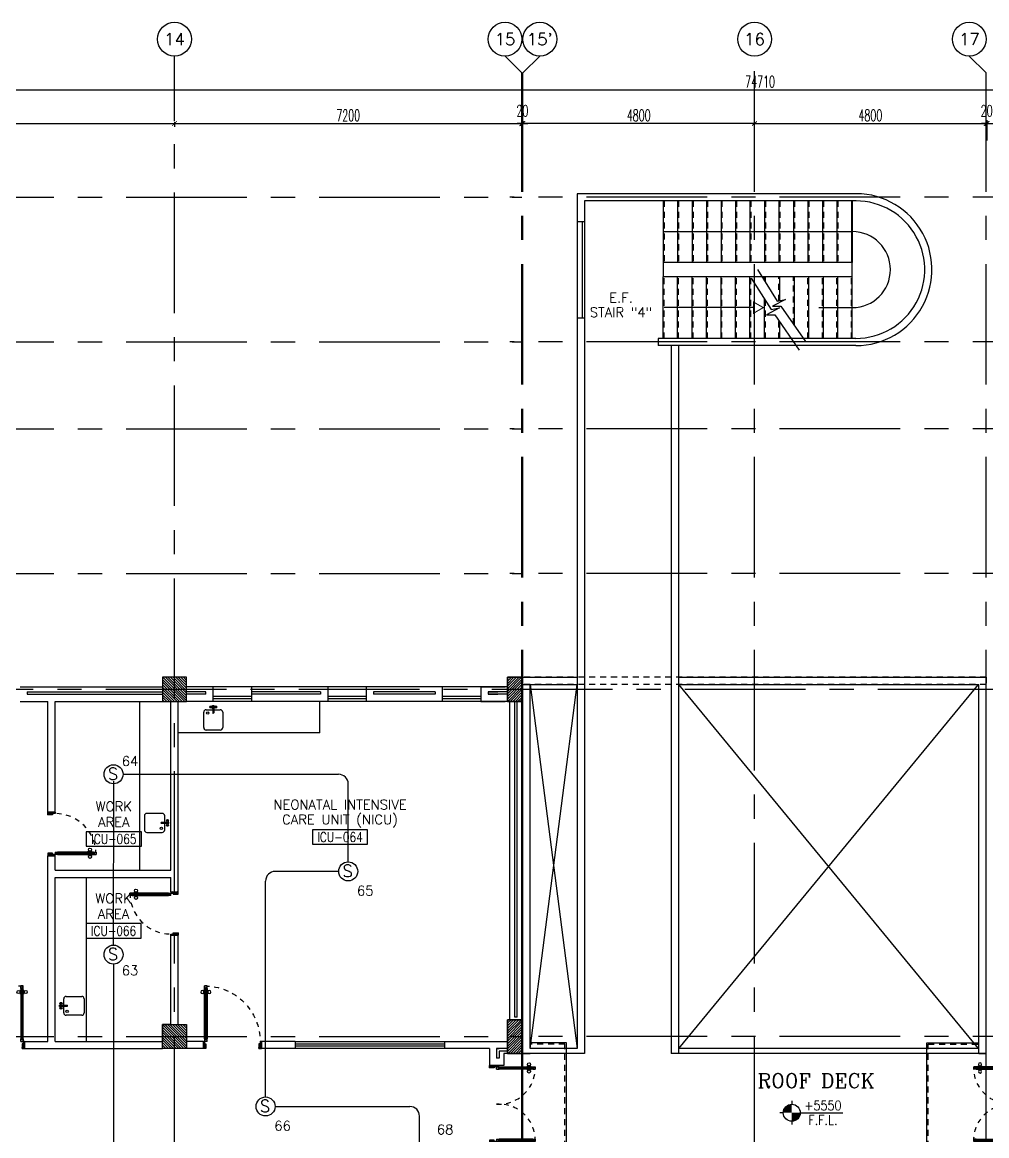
# Model space of a CAD drawing. Extents: x 0 to 93.9, y -1.5 to 78.
# Drawn here: x 30.99 to 50.97, y 54.96 to 78.05 of the extents above; entities that cross this region are included whole.
import ezdxf
from ezdxf.enums import TextEntityAlignment as Align

# ---------------------------------------------------------------- set-up
doc = ezdxf.new("R2010")
doc.units = 0
doc.header["$MEASUREMENT"] = 0
doc.header["$PDMODE"] = 34
for name, pattern in [('CENTERX2', [4, 2.5, -0.5, 0.5, -0.5]), ('HIDDEN', [0.375, 0.25, -0.125]), ('HIDDEN2', [0.1875, 0.125, -0.0625])]:
    doc.linetypes.add(name, pattern=pattern)
doc.layers.get('0').update_dxf_attribs({"color": 11, "linetype": 'CONTINUOUS'})
doc.layers.get('DEFPOINTS').update_dxf_attribs({"color": 11, "linetype": 'CONTINUOUS'})
for name, color, linetype in [('AX-CR', 11, 'CONTINUOUS'), ('AX-DIM', 11, 'CONTINUOUS'), ('AX-TXT', 11, 'CONTINUOUS'), ('AXES', 11, 'CENTERX2'), ('COL', 11, 'CONTINUOUS'), ('DOOR', 11, 'CONTINUOUS'), ('E-FIRE', 4, 'CONTINUOUS'), ('E-WIRE', 4, 'CONTINUOUS'), ('HAT', 11, 'CONTINUOUS'), ('INSUL', 11, 'CONTINUOUS'), ('LEV-PL', 11, 'CONTINUOUS'), ('NON-MEDICAL', 11, 'CONTINUOUS'), ('RM-BOX', 11, 'CONTINUOUS'), ('RM-NAME', 11, 'CONTINUOUS'), ('RM-NO', 11, 'CONTINUOUS'), ('ROOF', 11, 'CONTINUOUS'), ('SHAFT', 11, 'CONTINUOUS'), ('STR', 11, 'CONTINUOUS'), ('WALL', 11, 'CONTINUOUS'), ('WIN', 11, 'CONTINUOUS')]:
    doc.layers.add(name, color=color, linetype=linetype)
doc.styles.add('ROMANC', font='romanc', dxfattribs={"height": 0.1})
doc.styles.add('ROMANS', font='ROMANS.shx', dxfattribs={"width": 0.6})
doc.styles.add('S', font='ROMANS.SHX')
doc.dimstyles.new('STANDARD in', dxfattribs={"dimtxt": 0.24, "dimasz": 0.1, "dimexe": 0.07, "dimexo": 0.05, "dimgap": 0.05, "dimtad": 1, "dimdec": 0, "dimlfac": 1000, "dimzin": 0, "dimdsep": 46, "dimtxsty": 'ROMANS', "dimblk": 'ARCHTICK', "dimcen": 0.05, "dimdle": 0.05, "dimclrd": 7, "dimclre": 7, "dimclrt": 2, "dimadec": 0, "dimazin": 0, "dimtfac": 1, "dimtdec": 0, "dimtmove": 2, "dimatfit": 3, "dimldrblk": 'ARCHTICK', "dimfxl": 0, "dimtolj": 1, "dimtzin": 0, "dimarcsym": 0})

# ---------------------------------------------------------------- blocks, each defined once
blk = doc.blocks.new('*X14')
at = {"color": 0}
for p, q in [((80579, 169940), (81029, 170390)), ((80579, 169993), (80976, 170390)), ((80579, 170046), (80923, 170390)), ((80579, 170099), (80870, 170390)), ((80579, 170152), (80817, 170390)), ((80579, 170205), (80764, 170390)), ((80579, 170258), (80711, 170390)), ((80579, 170311), (80658, 170390)), ((80579, 170364), (80605, 170390)), ((80582, 169890), (81079, 170387)), ((80635, 169890), (81079, 170334)), ((80688, 169890), (81079, 170281)), ((80741, 169890), (81079, 170228)), ((80794, 169890), (81079, 170175)), ((80847, 169890), (81079, 170122)), ((80900, 169890), (81079, 170069)), ((80953, 169890), (81079, 170016)), ((81006, 169890), (81079, 169963)), ((81059, 169890), (81079, 169910))]:
    blk.add_line(p, q, dxfattribs=at)
blk = doc.blocks.new('*X13')
at = {"color": 0}
for p, q in [((80579, 177099), (81070, 177590)), ((80579, 177152), (81017, 177590)), ((80579, 177205), (80964, 177590)), ((80579, 177258), (80911, 177590)), ((80579, 177311), (80858, 177590)), ((80579, 177364), (80804, 177590)), ((80579, 177417), (80751, 177590)), ((80579, 177471), (80698, 177590)), ((80579, 177524), (80645, 177590)), ((80579, 177577), (80592, 177590)), ((80623, 177090), (81079, 177546)), ((80676, 177090), (81079, 177493)), ((80729, 177090), (81079, 177440)), ((80782, 177090), (81079, 177387)), ((80835, 177090), (81079, 177334)), ((80888, 177090), (81079, 177281)), ((80941, 177090), (81079, 177228)), ((80994, 177090), (81079, 177175)), ((81047, 177090), (81079, 177122))]:
    blk.add_line(p, q, dxfattribs=at)
blk = doc.blocks.new('COL50')
at = {"layer": 'COL'}
blk.add_lwpolyline([(-250, 250), (-250, -250), (250, -250), (250, 250)], close=True, dxfattribs=at)
blk = doc.blocks.new('AXU')
at = {"layer": 'AX-CR'}
blk.add_circle((0, 350), 350, dxfattribs=at)
at = {"layer": 'AX-TXT', "style": 'ROMANS'}
blk.add_attdef('AX', text='', height=250, dxfattribs=at).set_placement((0, 350), align=Align.MIDDLE)
blk = doc.blocks.new('RM1')
at = {"layer": 'RM-BOX'}
blk.add_lwpolyline([(570, -200), (-570, -200), (-570, -500), (570, -500)], close=True, dxfattribs=at)
at = {"layer": 'RM-NAME', "style": 'ROMANS'}
for tag, p in [('ROOMNAME1', (0, 324)), ('ROOMNAME2', (0, 0))]:
    blk.add_attdef(tag, text='', height=200, dxfattribs=at).set_placement(p, align=Align.MIDDLE)
at = {"layer": 'RM-NO', "style": 'ROMANS', "width": 0.8}
blk.add_attdef('ROOMNO', text='', height=200, dxfattribs=at).set_placement((0, -350), align=Align.MIDDLE)
blk = doc.blocks.new('_ARCHTICK')
at = {"color": 0, "linetype": 'ByBlock', "const_width": 0.15}
blk.add_lwpolyline([(-0.5, -0.5), (0.5, 0.5)], dxfattribs=at)
blk = doc.blocks.new('*D166')
at = {"layer": 'AX-DIM', "color": 7, "lineweight": -2, "ltscale": 0.3}
for p, q in [((26.892, 75.948), (34.192, 75.948)), ((26.942, 75.998), (26.942, 76.018)), ((34.142, 75.998), (34.142, 76.018))]:
    blk.add_line(p, q, dxfattribs=at)
at = {"layer": 'DEFPOINTS', "color": 0, "ltscale": 0.3}
for p in [(26.942, 75.948), (34.142, 75.948), (34.142, 75.948)]:
    blk.add_point(p, dxfattribs=at)
at = {"layer": 'AX-DIM', "color": 7, "lineweight": -2, "ltscale": 0.3, "xscale": 0.1, "yscale": 0.1, "zscale": 0.1, "rotation": 180}
blk.add_blockref('_ARCHTICK', (26.942, 75.948), dxfattribs=at)
at = {"layer": 'AX-DIM', "color": 7, "lineweight": -2, "ltscale": 0.3, "xscale": 0.1, "yscale": 0.1, "zscale": 0.1}
blk.add_blockref('_ARCHTICK', (34.142, 75.948), dxfattribs=at)
at = {"layer": 'AX-DIM', "color": 2, "ltscale": 0.3, "insert": (30.542, 76.118), "char_height": 0.24, "attachment_point": 5, "style": 'ROMANS'}
blk.add_mtext('\\A1;7200', dxfattribs=at)
blk = doc.blocks.new('*D165')
at = {"layer": 'AX-DIM', "color": 7, "lineweight": -2, "ltscale": 0.3}
for p, q in [((34.092, 75.948), (41.392, 75.948)), ((34.142, 75.974), (34.142, 75.878)), ((41.342, 75.974), (41.342, 75.878))]:
    blk.add_line(p, q, dxfattribs=at)
at = {"layer": 'DEFPOINTS', "color": 0, "ltscale": 0.3}
for p in [(34.142, 76.024), (41.342, 76.024), (41.342, 75.948)]:
    blk.add_point(p, dxfattribs=at)
at = {"layer": 'AX-DIM', "color": 7, "lineweight": -2, "ltscale": 0.3, "xscale": 0.1, "yscale": 0.1, "zscale": 0.1, "rotation": 180}
blk.add_blockref('_ARCHTICK', (34.142, 75.948), dxfattribs=at)
at = {"layer": 'AX-DIM', "color": 7, "lineweight": -2, "ltscale": 0.3, "xscale": 0.1, "yscale": 0.1, "zscale": 0.1}
blk.add_blockref('_ARCHTICK', (41.342, 75.948), dxfattribs=at)
at = {"layer": 'AX-DIM', "color": 2, "ltscale": 0.3, "insert": (37.742, 76.118), "char_height": 0.24, "attachment_point": 5, "style": 'ROMANS'}
blk.add_mtext('\\A1;7200', dxfattribs=at)
blk = doc.blocks.new('*D105')
at = {"layer": 'AX-DIM', "color": 7, "lineweight": -2, "ltscale": 0.3}
for p, q in [((8.872, 76.648), (83.682, 76.648)), ((8.922, 72.042), (8.922, 76.718)), ((83.632, 64.52), (83.632, 76.718))]:
    blk.add_line(p, q, dxfattribs=at)
at = {"layer": 'DEFPOINTS', "color": 0, "ltscale": 0.3}
for p in [(83.632, 76.648), (8.922, 71.992), (83.632, 64.47)]:
    blk.add_point(p, dxfattribs=at)
at = {"layer": 'AX-DIM', "color": 7, "lineweight": -2, "ltscale": 0.3, "xscale": 0.1, "yscale": 0.1, "zscale": 0.1, "rotation": 180}
blk.add_blockref('_ARCHTICK', (8.922, 76.648), dxfattribs=at)
at = {"layer": 'AX-DIM', "color": 7, "lineweight": -2, "ltscale": 0.3, "xscale": 0.1, "yscale": 0.1, "zscale": 0.1}
blk.add_blockref('_ARCHTICK', (83.632, 76.648), dxfattribs=at)
at = {"layer": 'AX-DIM', "color": 2, "ltscale": 0.3, "insert": (46.277, 76.818), "char_height": 0.24, "attachment_point": 5, "style": 'ROMANS'}
blk.add_mtext('\\A1;74710', dxfattribs=at)
blk = doc.blocks.new('LEV1')
at = {"layer": 'LEV-PL'}
for p, q in [((0, 245), (0, 175)), ((-175, 0), (-245, 0)), ((175, 0), (1061, 0)), ((0, -175), (0, -245))]:
    blk.add_line(p, q, dxfattribs=at)
at = {"layer": 'LEV-PL', "const_width": 175}
for points in [[(-88, 0, -0.414214), (0, 88, -1)], [(88, 0, -0.414214), (0, -88, -1)]]:
    blk.add_lwpolyline(points, format="xyb", dxfattribs=at)
at = {"layer": 'LEV-PL'}
blk.add_circle((0, 0), 175, dxfattribs=at)
at = {"layer": 'LEV-PL', "color": 4, "style": 'S', "width": 0.85}
for tag, p in [('+0000', (646, 50)), ('F.F.L.', (646, -250))]:
    blk.add_attdef(tag, text='', height=200, dxfattribs=at).set_placement(p, align=Align.CENTER)
blk = doc.blocks.new('*D142')
at = {"layer": 'AX-DIM', "color": 7, "lineweight": -2, "ltscale": 0.3}
for p, q in [((50.932, 75.948), (58.232, 75.948)), ((50.982, 75.598), (50.982, 76.018)), ((58.182, 75.598), (58.182, 76.018))]:
    blk.add_line(p, q, dxfattribs=at)
at = {"layer": 'DEFPOINTS', "color": 0, "ltscale": 0.3}
for p in [(58.182, 75.948), (50.982, 75.548), (58.182, 75.548)]:
    blk.add_point(p, dxfattribs=at)
at = {"layer": 'AX-DIM', "color": 7, "lineweight": -2, "ltscale": 0.3, "xscale": 0.1, "yscale": 0.1, "zscale": 0.1, "rotation": 180}
blk.add_blockref('_ARCHTICK', (50.982, 75.948), dxfattribs=at)
at = {"layer": 'AX-DIM', "color": 7, "lineweight": -2, "ltscale": 0.3, "xscale": 0.1, "yscale": 0.1, "zscale": 0.1}
blk.add_blockref('_ARCHTICK', (58.182, 75.948), dxfattribs=at)
at = {"layer": 'AX-DIM', "color": 2, "ltscale": 0.3, "insert": (54.582, 76.118), "char_height": 0.24, "attachment_point": 5, "style": 'ROMANS'}
blk.add_mtext('\\A1;7200', dxfattribs=at)
blk = doc.blocks.new('*D141')
at = {"layer": 'AX-DIM', "color": 7, "lineweight": -2, "ltscale": 0.3}
for p, q in [((46.112, 75.948), (51.012, 75.948)), ((46.162, 75.598), (46.162, 76.018)), ((50.962, 75.598), (50.962, 76.018))]:
    blk.add_line(p, q, dxfattribs=at)
at = {"layer": 'DEFPOINTS', "color": 0, "ltscale": 0.3}
for p in [(50.962, 75.948), (46.162, 75.548), (50.962, 75.548)]:
    blk.add_point(p, dxfattribs=at)
at = {"layer": 'AX-DIM', "color": 7, "lineweight": -2, "ltscale": 0.3, "xscale": 0.1, "yscale": 0.1, "zscale": 0.1, "rotation": 180}
blk.add_blockref('_ARCHTICK', (46.162, 75.948), dxfattribs=at)
at = {"layer": 'AX-DIM', "color": 7, "lineweight": -2, "ltscale": 0.3, "xscale": 0.1, "yscale": 0.1, "zscale": 0.1}
blk.add_blockref('_ARCHTICK', (50.962, 75.948), dxfattribs=at)
at = {"layer": 'AX-DIM', "color": 2, "ltscale": 0.3, "insert": (48.562, 76.118), "char_height": 0.24, "attachment_point": 5, "style": 'ROMANS'}
blk.add_mtext('\\A1;4800', dxfattribs=at)
blk = doc.blocks.new('*D140')
at = {"layer": 'AX-DIM', "color": 7, "lineweight": -2, "ltscale": 0.3}
for p, q in [((50.962, 75.948), (50.862, 75.948)), ((50.962, 75.598), (50.962, 76.018)), ((50.962, 75.948), (50.982, 75.948)), ((50.982, 75.598), (50.982, 76.018)), ((50.982, 75.948), (51.082, 75.948))]:
    blk.add_line(p, q, dxfattribs=at)
at = {"layer": 'DEFPOINTS', "color": 0, "ltscale": 0.3}
for p in [(50.982, 75.948), (50.962, 75.548), (50.982, 75.548)]:
    blk.add_point(p, dxfattribs=at)
at = {"layer": 'AX-DIM', "color": 7, "lineweight": -2, "ltscale": 0.3, "xscale": 0.1, "yscale": 0.1, "zscale": 0.1}
blk.add_blockref('_ARCHTICK', (50.962, 75.948), dxfattribs=at)
at = {"layer": 'AX-DIM', "color": 7, "lineweight": -2, "ltscale": 0.3, "xscale": 0.1, "yscale": 0.1, "zscale": 0.1, "rotation": 180}
blk.add_blockref('_ARCHTICK', (50.982, 75.948), dxfattribs=at)
at = {"layer": 'AX-DIM', "color": 2, "ltscale": 0.3, "insert": (50.972, 76.213), "char_height": 0.24, "attachment_point": 5, "style": 'ROMANS'}
blk.add_mtext('\\A1;20', dxfattribs=at)
blk = doc.blocks.new('DOOR90')
at = {"layer": 'DOOR', "color": 0, "linetype": 'ByBlock'}
for p, q in [((-150, 0), (-150, -25)), ((-150, 0), (0, 0)), ((0, -50), (0, 0)), ((-1000, -25), (-1000, -75)), ((-1000, -75), (-1000, -25)), ((-950, -25), (-1000, -25)), ((-950, -75), (-1000, -75)), ((-970, -42), (-970, -58)), ((-950, -42), (-970, -42)), ((-950, -58), (-970, -58)), ((-950, -25), (-950, -42)), ((-950, -58), (-950, -75)), ((-918, -25), (-918, -18)), ((-828, -18), (-918, -18)), ((-918, -75), (-918, -82)), ((-828, -82), (-918, -82)), ((-905, -18), (-905, -9)), ((-905, -9), (-840, -9)), ((-905, -18), (-840, -18)), ((-905, -82), (-905, -91)), ((-905, -82), (-840, -82)), ((-905, -91), (-840, -91)), ((-840, -18), (-840, -9)), ((-840, -82), (-840, -91)), ((-828, -25), (-828, -18)), ((-828, -75), (-828, -82)), ((-200, -42), (-200, -25)), ((-200, -25), (-150, -25)), ((-180, -42), (-200, -42)), ((-200, -75), (-200, -58)), ((-200, -58), (-180, -58)), ((-150, -75), (-200, -75)), ((-180, -58), (-180, -42)), ((-150, -75), (-150, -25)), ((-150, -25), (-100, -25)), ((-100, -25), (-100, -50)), ((-100, -50), (0, -50)), ((-150, -900), (-150, -875)), ((-150, -875), (-100, -875)), ((0, -900), (-150, -900)), ((-150, -900), (0, -900)), ((-100, -850), (0, -850)), ((-100, -875), (-100, -850)), ((0, -850), (0, -900))]:
    blk.add_line(p, q, dxfattribs=at)
at = {"layer": 'DOOR', "color": 9, "linetype": 'ByBlock'}
for p, q in [((0, -50), (-114, 0)), ((0, -50), (-40, 0)), ((0, -50), (-100, -37)), ((0, -850), (-114, -900)), ((0, -850), (-100, -863)), ((0, -850), (-40, -900))]:
    blk.add_line(p, q, dxfattribs=at)
at = {"layer": 'DOOR', "linetype": 'ByBlock'}
for p, q in [((-200, -25), (-950, -25)), ((-200, -42), (-950, -42)), ((-200, -58), (-950, -58)), ((-950, -75), (-200, -75))]:
    blk.add_line(p, q, dxfattribs=at)
at = {"layer": 'DOOR', "color": 0, "linetype": 'ByBlock'}
for centre in [(-873, 24), (-873, -124)]:
    blk.add_circle(centre, 32.4, dxfattribs=at)
at = {"layer": 'DOOR', "color": 9, "linetype": 'ByBlock'}
for centre, radius, start, end in [((0, -50), 154, 161.1053, 166.2858), ((0, -50), 134, 158.1598, 169.28), ((0, -50), 94.4, 148.0182, 180), ((0, -50), 74.4, 137.7764, 180), ((0, -50), 114, 154.0838, 167.3774), ((0, -50), 54.4, 113.2074, 180), ((0, -50), 34.4, 90, 180), ((0, -50), 14.4, 90, 180), ((0, -850), 154, 193.7142, 198.8947), ((0, -850), 134, 190.72, 201.8402), ((0, -850), 94.4, 180, 211.9818), ((0, -850), 74.4, 180, 222.2236), ((0, -850), 54.4, 180, 246.7926), ((0, -850), 34.4, 180, 270), ((0, -850), 14.4, 180, 270)]:
    blk.add_arc(centre, radius, start, end, dxfattribs=at)
at = {"layer": 'DOOR', "linetype": 'HIDDEN', "ltscale": 0.5}
blk.add_arc((-150, -25), 850, 180, 270, dxfattribs=at)
blk = doc.blocks.new('*D128')
at = {"layer": 'AX-DIM', "color": 7, "lineweight": -2, "ltscale": 0.3}
for p, q in [((46.212, 75.948), (41.312, 75.948)), ((41.362, 75.598), (41.362, 76.018)), ((46.162, 75.598), (46.162, 76.018))]:
    blk.add_line(p, q, dxfattribs=at)
at = {"layer": 'DEFPOINTS', "color": 0, "ltscale": 0.3}
for p in [(41.362, 75.948), (41.362, 75.548), (46.162, 75.548)]:
    blk.add_point(p, dxfattribs=at)
at = {"layer": 'AX-DIM', "color": 7, "lineweight": -2, "ltscale": 0.3, "xscale": 0.1, "yscale": 0.1, "zscale": 0.1, "rotation": 180}
blk.add_blockref('_ARCHTICK', (41.362, 75.948), dxfattribs=at)
at = {"layer": 'AX-DIM', "color": 7, "lineweight": -2, "ltscale": 0.3, "xscale": 0.1, "yscale": 0.1, "zscale": 0.1}
blk.add_blockref('_ARCHTICK', (46.162, 75.948), dxfattribs=at)
at = {"layer": 'AX-DIM', "color": 2, "ltscale": 0.3, "insert": (43.762, 76.118), "char_height": 0.24, "attachment_point": 5, "style": 'ROMANS'}
blk.add_mtext('\\A1;4800', dxfattribs=at)
blk = doc.blocks.new('*D127')
at = {"layer": 'AX-DIM', "color": 7, "lineweight": -2, "ltscale": 0.3}
for p, q in [((41.342, 75.948), (41.242, 75.948)), ((41.342, 75.92), (41.342, 76.018)), ((41.342, 75.948), (41.362, 75.948)), ((41.362, 75.92), (41.362, 76.018)), ((41.362, 75.948), (41.462, 75.948))]:
    blk.add_line(p, q, dxfattribs=at)
at = {"layer": 'DEFPOINTS', "color": 0, "ltscale": 0.3}
for p in [(41.362, 75.948), (41.342, 75.87), (41.362, 75.87)]:
    blk.add_point(p, dxfattribs=at)
at = {"layer": 'AX-DIM', "color": 7, "lineweight": -2, "ltscale": 0.3, "xscale": 0.1, "yscale": 0.1, "zscale": 0.1}
blk.add_blockref('_ARCHTICK', (41.342, 75.948), dxfattribs=at)
at = {"layer": 'AX-DIM', "color": 7, "lineweight": -2, "ltscale": 0.3, "xscale": 0.1, "yscale": 0.1, "zscale": 0.1, "rotation": 180}
blk.add_blockref('_ARCHTICK', (41.362, 75.948), dxfattribs=at)
at = {"layer": 'AX-DIM', "color": 2, "ltscale": 0.3, "insert": (41.352, 76.213), "char_height": 0.24, "attachment_point": 5, "style": 'ROMANS'}
blk.add_mtext('\\A1;20', dxfattribs=at)
blk = doc.blocks.new('C11')
at = {"layer": 'HAT'}
h = blk.add_hatch(dxfattribs=at)
h.set_pattern_fill('ANSI31', color=256, scale=300, style=0)
h.set_pattern_definition([(45, (-248556.182, -75061.005), (-26.5165043, 26.5165043), [])])
h.paths.add_polyline_path([(300, 700), (0, 700), (0, 350), (300, 350)])
h.paths.add_polyline_path([(300, 350), (0, 350), (0, 0), (300, 0)])
at = {"layer": 'COL'}
blk.add_lwpolyline([(300, 700), (300, 0), (0, 0), (0, 700)], close=True, dxfattribs=at)
blk = doc.blocks.new('C-300')
at = {"layer": 'HAT', "linetype": 'ByBlock', "ltscale": 0.3}
h = blk.add_hatch(dxfattribs=at)
h.set_pattern_fill('ANSI31', color=8, scale=300, style=0)
h.set_pattern_definition([(45, (-258496.182, -82361.005), (-26.5165043, 26.5165043), [])])
h.paths.add_polyline_path([(300, 500), (0, 500), (0, 250), (300, 250)])
h.paths.add_polyline_path([(300, 250), (0, 250), (0, 0), (300, 0)])
at = {"layer": 'COL'}
blk.add_lwpolyline([(0, 500), (300, 500), (300, 0), (0, 0)], close=True, dxfattribs=at)
blk = doc.blocks.new('A$C1DFA4FE8')
at = {"layer": 'DOOR', "color": 0, "linetype": 'ByBlock'}
for p, q in [((0, 1631), (0, 1581)), ((0, 1581), (0, 1631)), ((50, 1631), (0, 1631)), ((50, 1631), (50, 1614)), ((750, 1614), (750, 1631)), ((750, 1631), (800, 1631)), ((950, 1656), (800, 1656)), ((800, 1656), (800, 1631)), ((800, 1581), (800, 1631)), ((800, 1631), (850, 1631)), ((850, 1631), (850, 1606)), ((950, 1606), (950, 1656)), ((50, 1581), (0, 1581)), ((30, 1614), (30, 1598)), ((50, 1614), (30, 1614)), ((50, 1598), (30, 1598)), ((50, 1598), (50, 1581)), ((770, 1614), (750, 1614)), ((750, 1581), (750, 1598)), ((750, 1598), (770, 1598)), ((800, 1581), (750, 1581)), ((770, 1598), (770, 1614)), ((850, 1606), (950, 1606)), ((0, 81), (0, 131)), ((0, 131), (0, 81)), ((50, 131), (0, 131)), ((50, 81), (0, 81)), ((30, 98), (30, 114)), ((50, 114), (30, 114)), ((50, 98), (30, 98)), ((50, 114), (50, 131)), ((50, 81), (50, 98)), ((83, 131), (83, 138)), ((173, 138), (83, 138)), ((83, 81), (83, 74)), ((173, 74), (83, 74)), ((95, 138), (95, 147)), ((95, 147), (160, 147)), ((95, 138), (160, 138)), ((95, 74), (95, 65)), ((95, 74), (160, 74)), ((95, 65), (160, 65)), ((160, 138), (160, 147)), ((160, 74), (160, 65)), ((173, 131), (173, 138)), ((173, 81), (173, 74)), ((750, 131), (750, 114)), ((800, 131), (750, 131)), ((750, 114), (770, 114)), ((750, 98), (750, 81)), ((770, 98), (750, 98)), ((750, 81), (800, 81)), ((770, 114), (770, 98)), ((800, 131), (800, 81)), ((800, 56), (800, 81)), ((800, 81), (850, 81)), ((950, 56), (800, 56)), ((850, 106), (950, 106)), ((850, 81), (850, 106)), ((950, 106), (950, 56))]:
    blk.add_line(p, q, dxfattribs=at)
at = {"layer": 'DOOR', "linetype": 'ByBlock'}
for p, q in [((750, 1631), (50, 1631)), ((750, 1614), (50, 1614)), ((750, 1598), (50, 1598)), ((50, 1581), (750, 1581)), ((50, 131), (750, 131)), ((750, 114), (50, 114)), ((750, 98), (50, 98)), ((750, 81), (50, 81))]:
    blk.add_line(p, q, dxfattribs=at)
at = {"layer": 'DOOR', "color": 9, "linetype": 'ByBlock'}
for p, q in [((950, 1606), (837, 1656)), ((950, 1606), (850, 1619)), ((950, 1606), (910, 1656)), ((950, 106), (837, 56)), ((950, 106), (850, 93)), ((950, 106), (910, 56))]:
    blk.add_line(p, q, dxfattribs=at)
at = {"layer": 'DOOR', "color": 0, "linetype": 'ByBlock'}
for centre in [(128, 179), (128, 32)]:
    blk.add_circle(centre, 32.4, dxfattribs=at)
at = {"layer": 'DOOR', "linetype": 'HIDDEN', "ltscale": 0.5}
for centre, start, end in [((752, 1606), 178.0938, 273.7249), ((752, 106), 86.2751, 181.9062)]:
    blk.add_arc(centre, 752, start, end, dxfattribs=at)
at = {"layer": 'DOOR', "color": 9, "linetype": 'ByBlock'}
for centre, radius, start, end in [((950, 1606), 154, 161.1053, 166.2858), ((950, 1606), 134, 158.1598, 169.28), ((950, 1606), 114, 154.0838, 167.3774), ((950, 1606), 94.4, 148.0182, 180), ((950, 1606), 74.4, 137.7764, 180), ((950, 1606), 54.4, 113.2074, 180), ((950, 1606), 34.4, 90, 180), ((950, 1606), 14.4, 90, 180), ((950, 106), 154, 193.7142, 198.8947), ((950, 106), 134, 190.72, 201.8402), ((950, 106), 114, 192.6226, 205.9162), ((950, 106), 94.4, 180, 211.9818), ((950, 106), 74.4, 180, 222.2236), ((950, 106), 54.4, 180, 246.7926), ((950, 106), 34.4, 180, 270), ((950, 106), 14.4, 180, 270)]:
    blk.add_arc(centre, radius, start, end, dxfattribs=at)
blk = doc.blocks.new('DOOR100')
at = {"layer": 'DOOR', "color": 0, "linetype": 'ByBlock'}
for p, q in [((-82, 1205), (-91, 1205)), ((-91, 1205), (-91, 1140)), ((-75, 1218), (-82, 1218)), ((-82, 1128), (-82, 1218)), ((-82, 1205), (-82, 1140)), ((-25, 1300), (-75, 1300)), ((-75, 1300), (-25, 1300)), ((-75, 1250), (-75, 1300)), ((-58, 1250), (-75, 1250)), ((-42, 1270), (-58, 1270)), ((-58, 1250), (-58, 1270)), ((-42, 1250), (-42, 1270)), ((-25, 1250), (-42, 1250)), ((-25, 1250), (-25, 1300)), ((-25, 1218), (-18, 1218)), ((-18, 1128), (-18, 1218)), ((-18, 1205), (-9, 1205)), ((-18, 1205), (-18, 1140)), ((-9, 1205), (-9, 1140)), ((-82, 1140), (-91, 1140)), ((-75, 1128), (-82, 1128)), ((-25, 1128), (-18, 1128)), ((-18, 1140), (-9, 1140)), ((-1200, 0), (-1200, 150)), ((-1200, 150), (-1175, 150)), ((-1200, 150), (-1200, 0)), ((-1150, 0), (-1200, 0)), ((-1175, 150), (-1175, 100)), ((-1175, 100), (-1150, 100)), ((-1150, 100), (-1150, 0)), ((-75, 200), (-58, 200)), ((-75, 150), (-75, 200)), ((-75, 150), (-25, 150)), ((-58, 200), (-58, 180)), ((-58, 180), (-42, 180)), ((-50, 100), (-50, 0)), ((-25, 100), (-50, 100)), ((-50, 0), (0, 0)), ((-42, 200), (-25, 200)), ((-42, 180), (-42, 200)), ((-25, 200), (-25, 150)), ((0, 150), (-25, 150)), ((-25, 150), (-25, 100)), ((0, 150), (0, 0))]:
    blk.add_line(p, q, dxfattribs=at)
at = {"layer": 'DOOR', "linetype": 'ByBlock'}
for p, q in [((-75, 1250), (-75, 200)), ((-58, 200), (-58, 1250)), ((-42, 200), (-42, 1250)), ((-25, 200), (-25, 1250)), ((0, 0), (0, 150))]:
    blk.add_line(p, q, dxfattribs=at)
at = {"layer": 'DOOR', "color": 9, "linetype": 'ByBlock'}
for p, q in [((-1150, 0), (-1200, 114)), ((-1150, 0), (-1200, 40)), ((-1150, 0), (-1163, 100)), ((-50, 0), (0, 114)), ((-50, 0), (-37, 100)), ((-50, 0), (0, 40))]:
    blk.add_line(p, q, dxfattribs=at)
at = {"layer": 'DOOR', "color": 0, "linetype": 'ByBlock'}
for centre in [(-124, 1173), (24, 1173)]:
    blk.add_circle(centre, 32.4, dxfattribs=at)
at = {"layer": 'DOOR', "linetype": 'HIDDEN', "ltscale": 0.5}
blk.add_arc((-25, 150), 1150, 90, 180.0001, dxfattribs=at)
at = {"layer": 'DOOR', "color": 9, "linetype": 'ByBlock'}
for centre, radius, start, end in [((-1150, 0), 154, 103.7142, 108.8947), ((-1150, 0), 134, 100.72, 111.8402), ((-1150, 0), 94.4, 90, 121.9818), ((-1150, 0), 74.4, 90, 132.2236), ((-1150, 0), 54.4, 90, 156.7926), ((-1150, 0), 34.4, 90, 180), ((-1150, 0), 14.4, 90, 180), ((-50, 0), 94.4, 58.0182, 90), ((-50, 0), 74.4, 47.7764, 90), ((-50, 0), 54.4, 23.2074, 90), ((-50, 0), 34.4, 0, 90), ((-50, 0), 14.4, 0, 90), ((-50, 0), 134, 68.1598, 79.28), ((-50, 0), 114, 64.0838, 77.3774), ((-50, 0), 154, 71.1053, 76.2858)]:
    blk.add_arc(centre, radius, start, end, dxfattribs=at)
blk = doc.blocks.new('S')
at = {"layer": 'E-FIRE'}
blk.add_circle((0, 0), 197, dxfattribs=at)
at = {"layer": 'E-FIRE', "color": 3, "style": 'ROMANS'}
blk.add_text('S', height=250, dxfattribs=at).set_placement((-119, -115))

msp = doc.modelspace()

# ---------------------------------------------------------------- linework, layer by layer
for p, q in [((46.0948, 72.7457), (46.504, 72.0905)), ((46.2216, 72.924), (46.6308, 72.2687)), ((46.8061, 72.3038), (46.5373, 72.1634)), ((46.6308, 72.2687), (46.8061, 72.3038)), ((46.6794, 72.1256), (46.4105, 71.9852)), ((46.504, 72.0905), (46.6794, 72.1256)), ((46.5373, 72.1634), (46.7076, 72.1634)), ((46.7076, 72.1634), (47.2153, 71.4321)), ((46.4105, 71.9852), (46.5808, 71.9852)), ((46.5808, 71.9852), (47.0885, 71.2538))]:
    msp.add_line(p, q)
at = {"layer": 'AXES'}
for p, q in [((34.1424, 60.02), (34.1424, 77.3484)), ((41.3424, 76.9984), (40.9924, 77.3484)), ((41.3624, 76.9984), (41.7124, 77.3484)), ((46.1624, -1.4643), (46.1624, 77.3484)), ((50.9624, 76.9984), (50.6124, 77.3484)), ((41.3424, -1.4643), (41.3424, 76.9984)), ((41.3624, -1.4643), (41.3624, 76.9984)), ((50.9624, -1.4643), (50.9624, 76.9984)), ((25.1424, 74.42), (41.3424, 74.42)), ((93.1824, 74.42), (41.0924, 74.42)), ((25.1424, 71.42), (41.3424, 71.42)), ((93.1824, 71.42), (41.0924, 71.42)), ((25.1424, 69.62), (41.3424, 69.62)), ((93.1824, 69.62), (41.0924, 69.62)), ((25.1424, 66.62), (41.3424, 66.62)), ((93.1824, 66.62), (41.0924, 66.62)), ((20.7174, 64.22), (93.1824, 64.22)), ((34.1424, -1.4643), (34.1424, 59.12)), ((25.1424, 57.02), (41.3624, 57.02)), ((93.1824, 57.02), (41.0924, 57.02))]:
    msp.add_line(p, q, dxfattribs=at)
at = {"layer": 'COL', "linetype": 'HIDDEN2'}
msp.add_line((50.9624, 64.47), (50.9624, 64.32), dxfattribs=at)
at = {"layer": 'COL'}
msp.add_lwpolyline([(34.3924, 63.97), (34.3924, 64.47), (33.8924, 64.47), (33.8924, 63.97)], close=True, dxfattribs=at)
at = {"layer": 'E-WIRE', "color": 4, "linetype": 'ByBlock', "ltscale": 0.3}
for p, q in [((33.0769, 62.4579), (37.5424, 62.4579)), ((32.8798, 58.9167), (32.8859, 62.3143)), ((37.7424, 60.6421), (37.7424, 62.2579)), ((32.8798, 58.5225), (32.8798, 52.4884)), ((36.2279, 55.5709), (39.0196, 55.5709)), ((39.2196, 54.79), (39.2196, 55.3709))]:
    msp.add_line(p, q, dxfattribs=at)
at = {"layer": 'E-WIRE', "linetype": 'ByBlock', "ltscale": 0.3}
for p, q in [((37.5453, 60.445), (36.2309, 60.445)), ((36.0309, 55.768), (36.0309, 60.245))]:
    msp.add_line(p, q, dxfattribs=at)
at = {"layer": 'E-WIRE', "color": 4, "linetype": 'ByBlock', "ltscale": 0.3}
for centre in [(37.5424, 62.2579), (39.0196, 55.3709)]:
    msp.add_arc(centre, 0.2, 0, 90, dxfattribs=at)
at = {"layer": 'E-WIRE', "linetype": 'ByBlock', "ltscale": 0.3}
msp.add_arc((36.2309, 60.245), 0.2, 90, 180, dxfattribs=at)
at = {"layer": 'INSUL'}
for p, q in [((31.0924, 64.17), (33.8924, 64.17)), ((31.0924, 64.17), (31.0924, 64.12)), ((31.0924, 64.12), (33.8924, 64.12)), ((34.7924, 64.17), (34.3924, 64.17)), ((34.7924, 64.12), (34.3924, 64.12)), ((34.7924, 64.12), (34.7924, 64.17)), ((37.1674, 64.17), (35.7424, 64.17)), ((37.1674, 64.12), (35.7424, 64.12)), ((37.1674, 64.17), (37.1674, 64.12)), ((38.2674, 64.17), (38.2674, 64.12)), ((39.5424, 64.17), (38.2674, 64.17)), ((39.5424, 64.12), (38.2674, 64.12)), ((39.5424, 64.17), (39.5424, 64.12)), ((40.6424, 64.17), (40.8424, 64.17)), ((40.6424, 64.17), (40.6424, 64.12)), ((41.0457, 64.17), (40.6424, 64.17)), ((40.6424, 64.12), (40.8424, 64.12)), ((41.0457, 64.12), (40.6424, 64.12)), ((41.1924, 57.42), (41.1924, 63.97)), ((41.2424, 57.42), (41.2424, 63.97)), ((41.2424, 57.42), (41.1924, 57.42)), ((40.8174, 56.77), (40.8174, 56.57)), ((40.8174, 56.77), (40.8674, 56.77)), ((41.0424, 56.77), (40.8174, 56.77)), ((40.8674, 56.57), (40.8174, 56.57)), ((40.8674, 56.72), (40.8674, 56.57)), ((41.0424, 56.72), (40.8674, 56.72))]:
    msp.add_line(p, q, dxfattribs=at)
at = {"layer": 'NON-MEDICAL'}
for p, q in [((33.4229, 60.47), (33.4229, 63.97)), ((37.1556, 63.32), (37.1556, 63.97)), ((34.7486, 63.4248), (34.7486, 63.7459)), ((34.7984, 63.7958), (34.9349, 63.7958)), ((34.9289, 63.884), (34.9609, 63.884)), ((34.9289, 63.884), (34.9349, 63.7287)), ((34.9609, 63.884), (34.9549, 63.7287)), ((34.9549, 63.7958), (35.0914, 63.7958)), ((35.1412, 63.7459), (35.1412, 63.4248)), ((37.1556, 63.32), (34.2174, 63.32)), ((35.0914, 63.3749), (34.7984, 63.3749)), ((33.8902, 61.6469), (33.5691, 61.6469)), ((33.5192, 61.597), (33.5192, 61.3041)), ((34.0283, 61.4666), (33.873, 61.4605)), ((34.0283, 61.4345), (33.873, 61.4406)), ((33.9401, 61.4605), (33.9401, 61.597)), ((33.9401, 61.3041), (33.9401, 61.4406)), ((34.0283, 61.4345), (34.0283, 61.4666)), ((33.5691, 61.2542), (33.8902, 61.2542)), ((32.3229, 56.92), (32.3229, 60.32)), ((31.8487, 57.668), (31.8487, 57.8045)), ((31.8986, 57.8544), (32.2197, 57.8544)), ((32.2696, 57.8045), (32.2696, 57.5116)), ((31.7605, 57.6741), (31.9158, 57.668)), ((31.7605, 57.642), (31.7605, 57.6741)), ((31.7605, 57.642), (31.9158, 57.6481)), ((31.8487, 57.5116), (31.8487, 57.6481)), ((32.2197, 57.4617), (31.8986, 57.4617))]:
    msp.add_line(p, q, dxfattribs=at)
for centre, radius in [((34.8305, 63.7263), 0.0255), ((34.8951, 63.8529), 0.0217), ((34.8951, 63.8529), 0.014), ((34.9947, 63.8529), 0.0217), ((34.9947, 63.8529), 0.014), ((33.9972, 61.5003), 0.0217), ((33.9972, 61.4008), 0.0217), ((33.9972, 61.5003), 0.014), ((33.9972, 61.4008), 0.014), ((33.8706, 61.3361), 0.0255), ((31.7916, 57.7078), 0.0217), ((31.7916, 57.7078), 0.014), ((31.7916, 57.6083), 0.0217), ((31.7916, 57.6083), 0.014), ((31.9182, 57.5436), 0.0255)]:
    msp.add_circle(centre, radius, dxfattribs=at)
for centre, radius, start, end in [((34.7984, 63.7459), 0.0499, 90, 180), ((34.9449, 63.7287), 0.00997, 180, 0), ((35.0914, 63.7459), 0.0499, 0, 90), ((34.7984, 63.4248), 0.0499, 180, 270), ((35.0914, 63.4248), 0.0499, 270, 0), ((33.5691, 61.597), 0.0499, 90, 180), ((33.8902, 61.597), 0.0499, 0, 90), ((33.873, 61.4506), 0.00997, 90, 270), ((33.5691, 61.3041), 0.0499, 180, 270), ((33.8902, 61.3041), 0.0499, 270, 0), ((31.8986, 57.8045), 0.0499, 90, 180), ((32.2197, 57.8045), 0.0499, 0, 90), ((31.8986, 57.5116), 0.0499, 180, 270), ((31.9158, 57.658), 0.00997, 270, 90), ((32.2197, 57.5116), 0.0499, 270, 0)]:
    msp.add_arc(centre, radius, start, end, dxfattribs=at)
at = {"layer": 'ROOF'}
for p, q in [((42.6374, 71.92), (42.6374, 56.67)), ((42.4874, 71.345), (42.4874, 56.77)), ((44.4374, 71.345), (44.4374, 56.67)), ((44.5874, 71.345), (44.5874, 56.67)), ((41.3624, 64.47), (42.4874, 64.47)), ((44.5874, 64.47), (50.9424, 64.47)), ((41.3615, 64.32), (42.4874, 64.32)), ((41.5124, 56.77), (41.5124, 64.32)), ((44.5874, 64.32), (50.8124, 64.32)), ((50.8124, 56.67), (50.8124, 64.32)), ((50.9624, 56.67), (50.9624, 64.27)), ((41.3624, 56.67), (41.3624, 64.12)), ((41.3624, 56.67), (41.5124, 56.67)), ((42.6374, 56.67), (41.3624, 56.67)), ((42.4874, 56.77), (41.5124, 56.77)), ((50.9624, 56.67), (44.4374, 56.67)), ((50.7924, 56.77), (44.5874, 56.77)), ((50.8124, 56.67), (50.9624, 56.67))]:
    msp.add_line(p, q, dxfattribs=at)
at = {"layer": 'SHAFT'}
for p, q in [((41.5124, 64.32), (42.4874, 56.77)), ((41.5124, 56.77), (42.4874, 64.32)), ((50.7924, 64.32), (44.5874, 56.77)), ((44.5874, 64.32), (50.7924, 56.77))]:
    msp.add_line(p, q, dxfattribs=at)
at = {"layer": 'STR'}
for p, q in [((44.2676, 74.345), (44.2676, 73.07)), ((44.5676, 74.345), (44.5676, 73.07)), ((44.8676, 74.345), (44.8676, 73.07)), ((45.1676, 74.345), (45.1676, 73.07)), ((45.4676, 74.345), (45.4676, 73.07)), ((45.7676, 74.345), (45.7676, 73.07)), ((46.0676, 74.345), (46.0676, 73.07)), ((46.3676, 74.345), (46.3676, 73.07)), ((46.6676, 74.345), (46.6676, 73.07)), ((46.9676, 74.345), (46.9676, 73.07)), ((47.2676, 74.345), (47.2676, 73.07)), ((47.5676, 74.345), (47.5676, 73.07)), ((47.8676, 74.345), (47.8676, 73.07)), ((48.1676, 74.345), (48.1676, 73.07)), ((48.1876, 74.345), (48.1876, 73.07)), ((44.2676, 73.7075), (48.19, 73.7075)), ((44.2676, 71.495), (44.2676, 72.77)), ((44.5676, 71.495), (44.5676, 72.77)), ((44.8676, 71.495), (44.8676, 72.77)), ((45.1676, 71.495), (45.1676, 72.77)), ((45.4676, 71.495), (45.4676, 72.77)), ((45.7676, 71.495), (45.7676, 72.77)), ((46.0676, 71.495), (46.0676, 72.77)), ((46.3676, 72.6903), (46.3676, 72.77)), ((46.3876, 72.6582), (46.3876, 72.77)), ((46.6876, 72.2801), (46.6876, 72.77)), ((46.9876, 71.7601), (46.9876, 72.77)), ((47.2876, 71.495), (47.2876, 72.77)), ((47.5876, 71.495), (47.5876, 72.77)), ((47.8876, 71.495), (47.8876, 72.77)), ((48.1876, 71.495), (48.1876, 72.77)), ((46.3676, 71.495), (46.3676, 72.309)), ((46.1425, 72.1325), (44.2876, 72.1325)), ((47.4944, 72.1325), (48.19, 72.1325)), ((46.6876, 71.495), (46.6876, 71.8314))]:
    msp.add_line(p, q, dxfattribs=at)
at = {"layer": 'STR', "linetype": 'HIDDEN2'}
for p, q in [((44.2876, 74.345), (44.2876, 73.07)), ((44.5876, 74.345), (44.5876, 73.07)), ((44.8876, 74.345), (44.8876, 73.07)), ((45.1876, 74.345), (45.1876, 73.07)), ((45.4876, 74.345), (45.4876, 73.07)), ((45.7876, 74.345), (45.7876, 73.07)), ((46.0876, 74.345), (46.0876, 73.07)), ((46.3876, 74.345), (46.3876, 73.07)), ((46.6876, 74.345), (46.6876, 73.07)), ((46.9876, 74.345), (46.9876, 73.07)), ((47.2876, 74.345), (47.2876, 73.07)), ((47.5876, 74.345), (47.5876, 73.07)), ((47.8876, 74.345), (47.8876, 73.07)), ((48.1676, 74.345), (48.1676, 73.07)), ((48.1876, 74.345), (48.1876, 73.07)), ((44.2876, 71.495), (44.2876, 72.77)), ((44.5876, 71.495), (44.5876, 72.77)), ((44.8876, 71.495), (44.8876, 72.77)), ((45.1876, 71.495), (45.1876, 72.77)), ((45.4876, 71.495), (45.4876, 72.77)), ((45.7876, 71.495), (45.7876, 72.77)), ((46.0876, 71.495), (46.0876, 72.77)), ((46.3676, 72.6903), (46.3676, 72.77)), ((46.3876, 72.6582), (46.3876, 72.77)), ((46.6676, 72.2761), (46.6676, 72.77)), ((46.9676, 71.7889), (46.9676, 72.77)), ((47.2676, 71.495), (47.2676, 72.77)), ((47.5676, 71.495), (47.5676, 72.77)), ((47.8676, 71.495), (47.8676, 72.77)), ((48.1676, 71.495), (48.1676, 72.77)), ((46.3876, 71.495), (46.3876, 72.2769)), ((46.6676, 71.495), (46.6676, 71.8602)), ((50.9624, 64.47), (41.3624, 64.47)), ((50.9624, 64.32), (41.3624, 64.32))]:
    msp.add_line(p, q, dxfattribs=at)
at = {"layer": 'STR', "const_width": 0.0215}
msp.add_lwpolyline([(46.1425, 72.248), (46.1425, 72.017), (46.3425, 72.1325)], close=True, dxfattribs=at)
at = {"layer": 'STR'}
for points in [[(41.5109, 54.2559), (42.2624, 54.2559), (42.2624, 56.8909), (41.5109, 56.8909)], [(50.8109, 54.2559), (49.7323, 54.2559), (49.7323, 56.8909), (50.8109, 56.8909)]]:
    msp.add_lwpolyline(points, dxfattribs=at)
at = {"layer": 'STR', "linetype": 'HIDDEN2'}
for points in [[(41.5109, 54.2859), (42.2324, 54.2859), (42.2324, 56.8609), (41.5109, 56.8609)], [(50.8109, 54.2859), (49.7623, 54.2859), (49.7623, 56.8609), (50.8109, 56.8609)]]:
    msp.add_lwpolyline(points, dxfattribs=at)
at = {"layer": 'STR'}
msp.add_arc((48.19, 72.92), 0.7875, 270, 90, dxfattribs=at)
at = {"layer": 'WALL'}
for p, q in [((48.2629, 74.495), (42.4874, 74.495)), ((42.4874, 74.495), (42.4874, 73.92)), ((48.2629, 74.345), (42.6374, 74.345)), ((42.6374, 74.345), (42.6374, 73.92)), ((42.4874, 73.92), (42.6374, 73.92)), ((48.1876, 73.07), (44.2676, 73.07)), ((44.2676, 73.07), (44.2676, 72.77)), ((48.1876, 72.77), (48.1876, 73.07)), ((48.1876, 72.77), (44.2676, 72.77)), ((42.4874, 71.92), (42.6374, 71.92)), ((42.4874, 71.92), (42.4874, 71.345)), ((48.2629, 71.495), (44.1676, 71.495)), ((44.1676, 71.495), (44.1676, 71.345)), ((48.2629, 71.345), (44.1676, 71.345)), ((30.9424, 64.27), (33.8924, 64.27)), ((34.9424, 64.27), (34.3924, 64.27)), ((37.3174, 64.27), (35.7424, 64.27)), ((37.3174, 64.27), (37.3174, 63.97)), ((38.1174, 64.27), (38.1174, 63.97)), ((39.6924, 64.27), (38.1174, 64.27)), ((39.6924, 64.27), (39.6924, 63.97)), ((40.4924, 64.27), (40.9924, 64.27)), ((40.4924, 64.27), (40.4924, 63.97)), ((41.0424, 64.27), (40.4924, 64.27)), ((30.9424, 63.97), (31.5174, 63.97)), ((31.5174, 61.67), (31.5174, 63.97)), ((31.6674, 61.67), (31.6674, 63.97)), ((31.6674, 63.97), (33.8924, 63.97)), ((34.0674, 60.47), (34.0674, 63.97)), ((34.2174, 60.02), (34.2174, 63.97)), ((34.9424, 63.97), (34.3924, 63.97)), ((37.3174, 63.97), (35.7424, 63.97)), ((39.6924, 63.97), (38.1174, 63.97)), ((40.4924, 63.97), (40.9924, 63.97)), ((41.0457, 63.97), (40.4924, 63.97)), ((41.0924, 57.37), (41.0924, 63.97)), ((41.3424, 57.37), (41.3424, 63.97)), ((31.5174, 56.92), (31.5174, 60.77)), ((31.6674, 60.47), (31.6674, 60.77)), ((31.6674, 56.92), (31.6674, 60.32)), ((34.0674, 60.02), (34.0674, 60.32)), ((34.0674, 57.27), (34.0674, 59.12)), ((34.2174, 57.27), (34.2174, 59.12)), ((40.6674, 56.77), (40.6674, 56.42)), ((40.9674, 56.67), (40.9674, 56.42)), ((41.3424, 56.67), (40.9674, 56.67)), ((40.9674, 56.42), (40.6674, 56.42))]:
    msp.add_line(p, q, dxfattribs=at)
at = {"layer": 'WALL', "linetype": 'ByBlock'}
for p, q in [((34.9424, 63.97), (34.9424, 64.27)), ((35.7424, 63.97), (35.7424, 64.27)), ((31.5174, 61.67), (31.6674, 61.67)), ((31.5174, 60.77), (31.6674, 60.77)), ((31.6674, 60.47), (34.0674, 60.47)), ((31.6674, 60.32), (34.0674, 60.32)), ((34.0674, 60.02), (34.2174, 60.02)), ((34.0674, 59.12), (34.2174, 59.12)), ((31.0356, 56.92), (31.0356, 56.77)), ((31.0356, 56.92), (31.5174, 56.92)), ((31.6674, 56.92), (33.8924, 56.92)), ((34.7424, 56.92), (34.3924, 56.92)), ((34.7424, 56.92), (34.7424, 56.77)), ((36.6424, 56.92), (35.9424, 56.92)), ((35.9424, 56.92), (35.9424, 56.77)), ((36.6424, 56.92), (36.6424, 56.77)), ((39.7424, 56.77), (39.7424, 56.92)), ((39.7424, 56.92), (40.6674, 56.92)), ((40.6674, 56.92), (41.0424, 56.92)), ((31.0356, 56.77), (33.8924, 56.77)), ((34.7424, 56.77), (34.3894, 56.77)), ((36.6424, 56.77), (35.9424, 56.77)), ((40.6674, 56.77), (39.7424, 56.77)), ((41.3424, 56.67), (41.3424, 56.67))]:
    msp.add_line(p, q, dxfattribs=at)
at = {"layer": 'WALL', "linetype": 'ByBlock', "ltscale": 0.3}
for p, q in [((34.0674, 57.27), (33.8924, 57.27)), ((33.8924, 57.27), (33.8924, 56.92)), ((34.2174, 57.27), (34.3924, 57.27)), ((34.3924, 57.27), (34.3924, 56.92)), ((34.3924, 56.77), (33.8924, 56.77))]:
    msp.add_line(p, q, dxfattribs=at)
for points in [[(34.3924, 64.47), (33.8924, 64.47), (33.8924, 63.97), (34.3924, 63.97)], [(41.3424, 64.47), (41.0424, 64.47), (41.0424, 63.97), (41.3424, 63.97)], [(41.0424, 56.67), (41.3424, 56.67), (41.3424, 57.37), (41.0424, 57.37)]]:
    msp.add_lwpolyline(points, close=True, dxfattribs=at)
at = {"layer": 'WALL'}
for radius, end in [(1.575, 93.47026), (1.425, 93.83607)]:
    msp.add_arc((48.2629, 72.92), radius, 269.99997, end, dxfattribs=at)
at = {"layer": 'WIN'}
for p, q in [((42.4874, 73.92), (42.4874, 71.92)), ((42.5874, 73.92), (42.5874, 71.92)), ((42.6374, 73.92), (42.6374, 71.92)), ((35.7424, 64.27), (34.9424, 64.27)), ((38.1174, 64.27), (37.3174, 64.27)), ((40.4924, 64.27), (39.6924, 64.27)), ((35.7424, 64.07), (34.9424, 64.07)), ((35.7424, 64.02), (34.9424, 64.02)), ((35.7424, 63.97), (34.9424, 63.97)), ((38.1174, 64.07), (37.3174, 64.07)), ((38.1174, 64.02), (37.3174, 64.02)), ((38.1174, 63.97), (37.3174, 63.97)), ((40.4924, 64.07), (39.6924, 64.07)), ((40.4924, 64.02), (39.6924, 64.02)), ((40.4924, 63.97), (39.6924, 63.97))]:
    msp.add_line(p, q, dxfattribs=at)
at = {"layer": 'WIN', "linetype": 'ByBlock'}
for p, q in [((36.6424, 56.92), (39.7424, 56.92)), ((36.6424, 56.87), (39.7424, 56.87)), ((39.7424, 56.82), (36.6424, 56.82)), ((39.7424, 56.77), (36.6424, 56.77))]:
    msp.add_line(p, q, dxfattribs=at)

# ---------------------------------------------------------------- block references
at = {"layer": 'AXES', "xscale": 0.001, "yscale": 0.001, "zscale": 0.001}
for p, values in [((34.1424, 77.3484), {'AX': '14'}), ((40.9924, 77.3484), {'AX': '15'}), ((41.7124, 77.3484), {'AX': "15'"}), ((46.1624, 77.3484), {'AX': '16'}), ((50.6124, 77.3484), {'AX': '17'})]:
    msp.add_blockref('AXU', p, dxfattribs=at).add_auto_attribs(values)
at = {"layer": 'COL', "color": 6, "linetype": 'ByBlock', "ltscale": 0.3, "xscale": 0.001, "yscale": 0.001, "zscale": 0.001}
msp.add_blockref('C-300', (41.0424, 63.97), dxfattribs=at)
at = {"layer": 'COL', "xscale": -0.001, "yscale": 0.001, "zscale": 0.001}
msp.add_blockref('COL50', (34.1424, 57.02), dxfattribs=at)
at = {"layer": 'COL', "linetype": 'ByBlock', "xscale": 0.001, "yscale": 0.001, "zscale": 0.001}
msp.add_blockref('C11', (41.0424, 56.67), dxfattribs=at)
at = {"layer": 'DOOR', "color": 0, "linetype": 'ByBlock', "yscale": 0.001, "zscale": 0.001, "rotation": 180}
for name, p, xscale in [('DOOR90', (31.5174, 60.77), 0.001), ('A$C1DFA4FE8', (41.618, 56.4759), 0.001), ('A$C1DFA4FE8', (50.7067, 56.4759), -0.001)]:
    msp.add_blockref(name, p, dxfattribs=dict(at, xscale=xscale))
at = {"layer": 'DOOR', "color": 0, "linetype": 'ByBlock', "xscale": 0.001, "yscale": 0.001, "zscale": 0.001}
msp.add_blockref('DOOR90', (34.2174, 60.02), dxfattribs=at)
at = {"layer": 'DOOR', "yscale": 0.001, "zscale": 0.001}
for p, xscale in [((31.0356, 56.77), 0.001), ((34.7424, 56.77), -0.001)]:
    msp.add_blockref('DOOR100', p, dxfattribs=dict(at, xscale=xscale))
at = {"layer": 'E-FIRE', "color": 4, "xscale": 0.0009999999892897904, "yscale": 0.0009999999892897904, "zscale": 0.001}
for p in [(32.8798, 62.4579), (37.7424, 60.445), (32.8798, 58.7196), (36.0309, 55.5709)]:
    msp.add_blockref('S', p, dxfattribs=at)
at = {"layer": 'HAT', "xscale": -0.001, "yscale": 0.001, "zscale": 0.001}
for name in ['*X13', '*X14']:
    msp.add_blockref(name, (114.9716, -113.1197), dxfattribs=at)
at = {"layer": 'LEV-PL', "xscale": 0.001, "yscale": 0.001, "zscale": 0.001}
msp.add_blockref('LEV1', (46.933, 55.4411), dxfattribs=at).add_auto_attribs({'F.F.L.': 'F.F.L.', '+0000': '+5550'})
at = {"layer": 'RM-NAME', "xscale": 0.001, "yscale": 0.001, "zscale": 0.001}
for p, values in [((32.8859, 61.4668), {'ROOMNO': 'ICU-065', 'ROOMNAME2': 'AREA', 'ROOMNAME1': 'WORK'}), ((37.5726, 61.5063), {'ROOMNO': 'ICU-064', 'ROOMNAME2': 'CARE UNIT (NICU)', 'ROOMNAME1': 'NEONATAL INTENSIVE'}), ((32.8799, 59.5611), {'ROOMNO': 'ICU-066', 'ROOMNAME2': 'AREA', 'ROOMNAME1': 'WORK'})]:
    msp.add_blockref('RM1', p, dxfattribs=at).add_auto_attribs(values)

# ---------------------------------------------------------------- texts
at = {"layer": 'E-FIRE', "color": 4, "style": 'ROMANS'}
for s, p in [('64', (33.0498, 62.6303)), ('65', (37.9234, 59.9453)), ('63', (33.0498, 58.2906)), ('66', (36.2119, 55.0711)), ('68', (39.5781, 54.9933))]:
    msp.add_text(s, height=0.2, dxfattribs=at).set_placement(p)
at = {"layer": 'RM-NAME'}
for s, height, style, p in [('E.F.', 0.2, 'ROMANS', (43.3953, 72.3357)), ('STAIR "4"', 0.2, 'ROMANS', (43.3953, 72.0357)), ('ROOF DECK', 0.3, 'ROMANC', (47.4321, 56.107))]:
    msp.add_text(s, height=height, dxfattribs=dict(at, style=style)).set_placement(p, align=Align.MIDDLE)

# ---------------------------------------------------------------- dimensions: what is measured, and where the dimension line sits
at = {"layer": 'AX-DIM'}
for base, p1, p2, picture, middle in [((83.6324, 76.6484), (8.9224, 71.9923), (83.6324, 64.47), '*D105', (46.2774, 76.8184)), ((34.1424, 75.9484), (26.9424, 75.9484), (34.1424, 75.9484), '*D166', (30.5424, 76.1184)), ((41.3424, 75.9484), (34.1424, 76.0244), (41.3424, 76.0244), '*D165', (37.7424, 76.1184)), ((41.3624, 75.9484), (41.3424, 75.8704), (41.3624, 75.8704), '*D127', (41.3524, 76.2134)), ((50.9624, 75.9484), (46.1624, 75.5484), (50.9624, 75.5484), '*D141', (48.5624, 76.1184)), ((50.9824, 75.9484), (50.9624, 75.5484), (50.9824, 75.5484), '*D140', (50.9724, 76.2134)), ((58.1824, 75.9484), (50.9824, 75.5484), (58.1824, 75.5484), '*D142', (54.5824, 76.1184))]:
    dim = msp.add_linear_dim(base=base, p1=p1, p2=p2, dimstyle='STANDARD in', dxfattribs=at)
    dim.commit()
    dim.dimension.update_dxf_attribs({"geometry": picture, "text_midpoint": middle})
dim = msp.add_linear_dim(base=(41.3624, 75.9484), p1=(46.1624, 75.5484), p2=(41.3624, 75.5484), angle=180, dimstyle='STANDARD in', dxfattribs=at)
dim.commit()
dim.dimension.update_dxf_attribs({"geometry": '*D128', "text_midpoint": (43.7624, 76.1184)})

doc.saveas('drawing.dxf')
